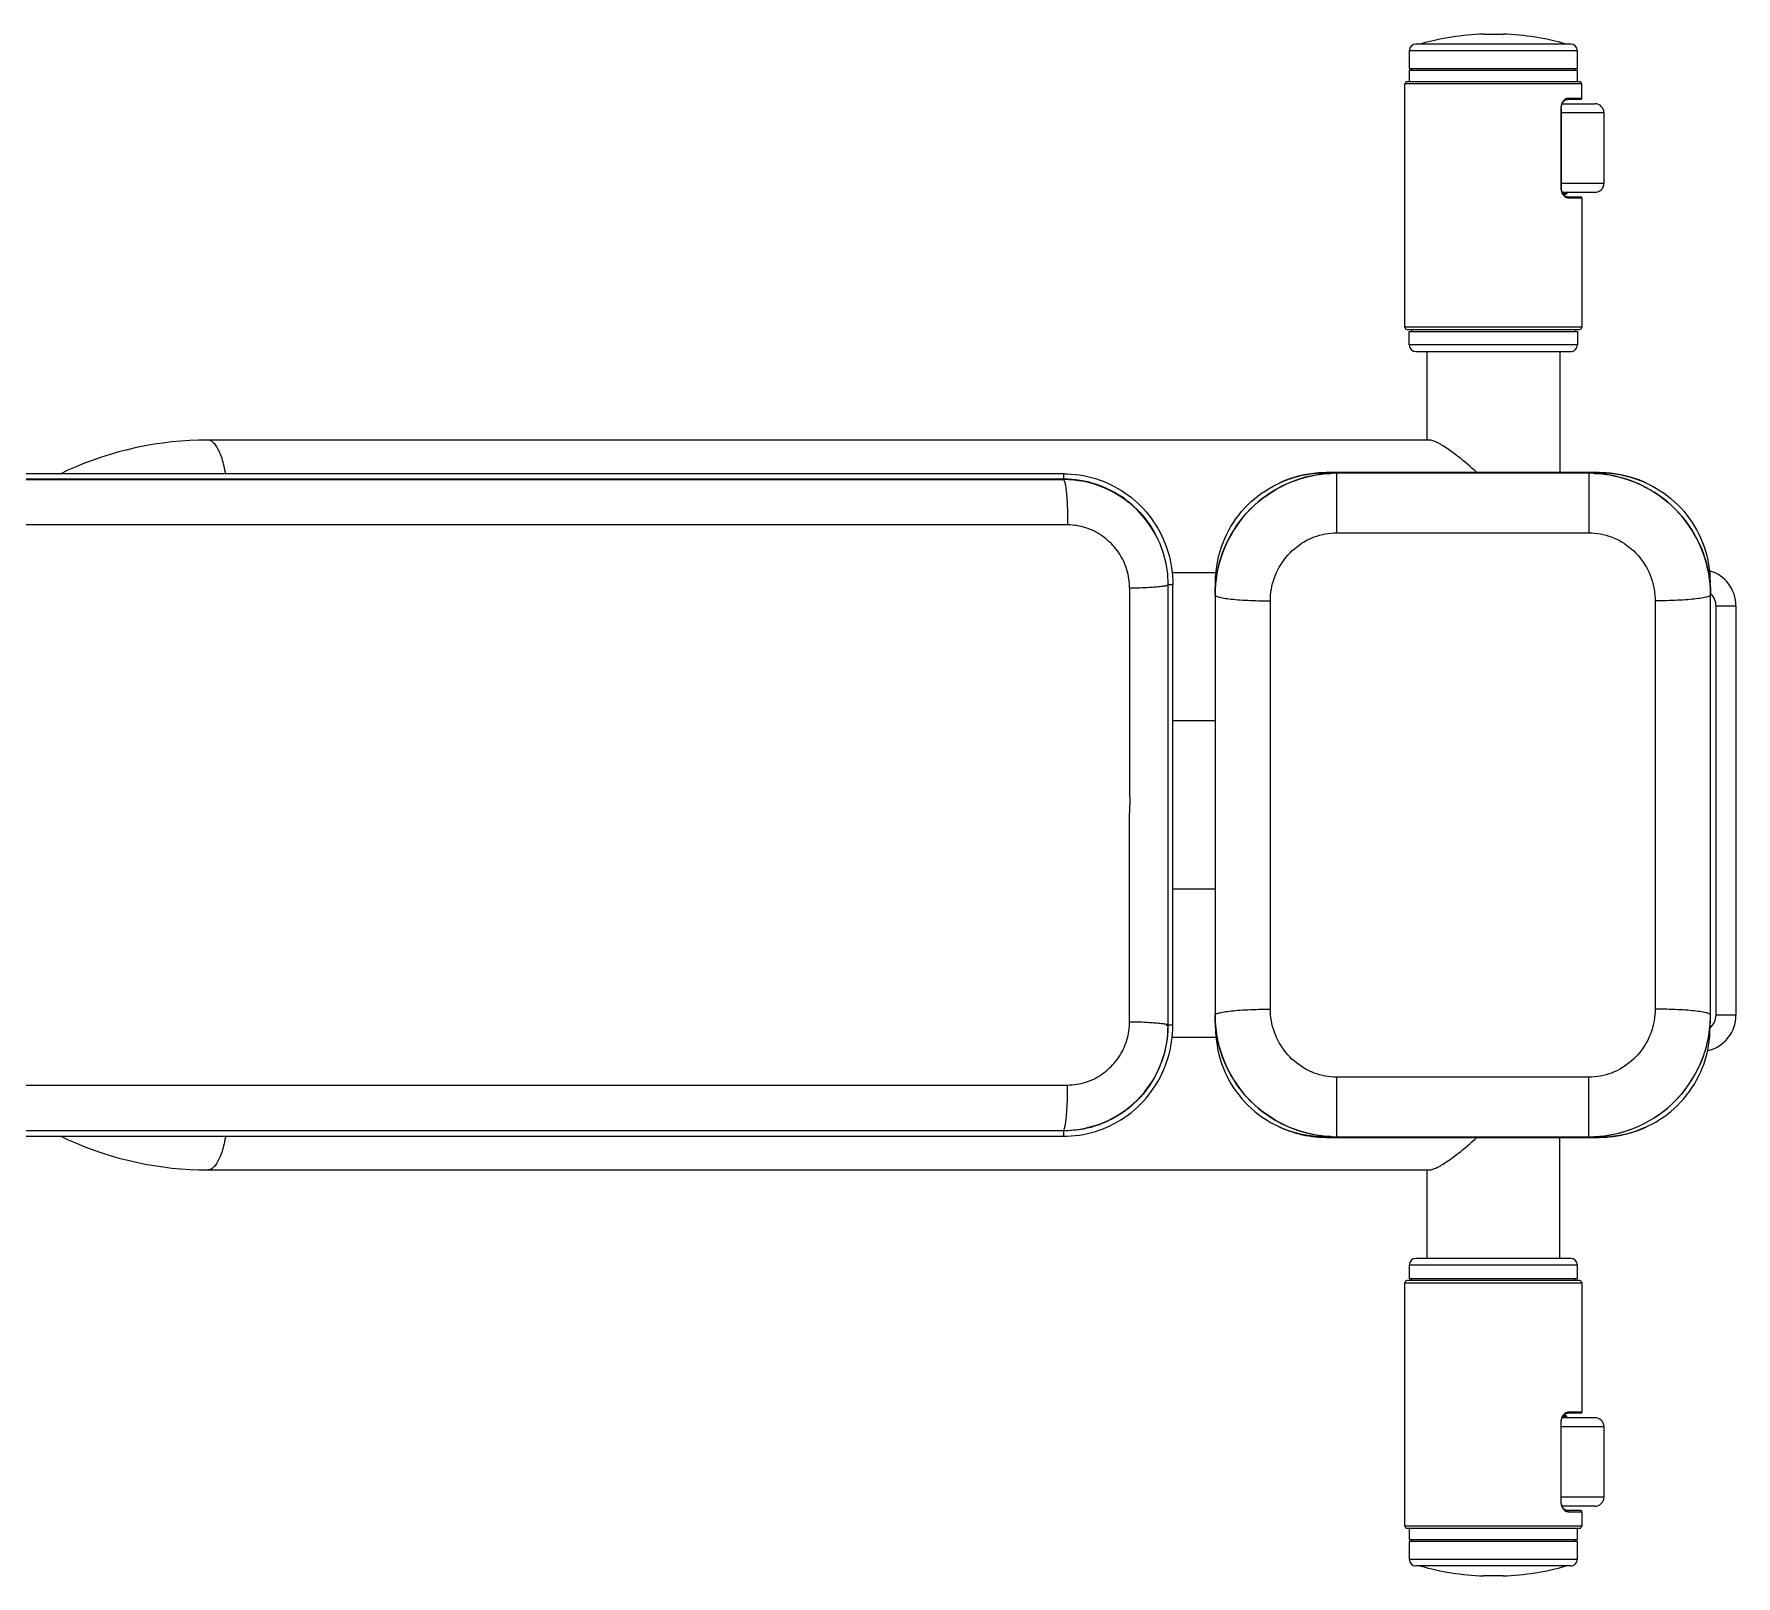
# Model space of a CAD drawing. Header units: centimetres. Extents: x 118932 to 154602, y -32682 to -23521.
# Drawn here: x 129596.1 to 129673, y -28122.3 to -28052.6 of the extents above; entities that cross this region are included whole.
import ezdxf

# ---------------------------------------------------------------- set-up
doc = ezdxf.new("R2010")
doc.units = ezdxf.units.CM
doc.header["$LTSCALE"] = 50
doc.header["$MEASUREMENT"] = 0
doc.layers.add('GEN_02_TF_Mobilya', color=7, linetype='Continuous', lineweight=5, true_color=0x745e3d)

# ---------------------------------------------------------------- blocks, each defined once
blk = doc.blocks.new('spor aletleri 5')
at = {"layer": 'GEN_02_TF_Mobilya'}
for p, q in [((18.997, 24.888), (19.897, 24.888)), ((22.947, 24.434), (15.948, 24.434)), ((15.748, 23.234), (15.748, 23.334)), ((23.147, 23.234), (23.147, 23.334)), ((23.347, 22.734), (15.548, 22.734)), ((22.557, 21.734), (24.047, 21.734)), ((22.502, 21.534), (22.502, 17.935)), ((22.557, 17.735), (24.047, 17.735)), ((22.772, 17.735), (22.772, 17.685)), ((22.792, 17.535), (23.397, 17.535)), ((15.548, 11.535), (23.347, 11.535)), ((15.748, 11.535), (15.748, 11.435)), ((23.147, 11.535), (23.147, 11.435)), ((15.948, 10.536), (22.947, 10.535)), ((16.447, 10.536), (16.447, 6.536)), ((22.447, 10.535), (22.447, 5.062)), ((18.068, 5.06), (18.068, 5.062)), ((23.767, 5.036), (23.767, 2.342)), ((6.911, 0.537), (4.927, 0.537)), ((29.244, 0.026), (29.244, 0.105)), ((4.745, 0), (4.745, -0.013)), ((6.869, -6.162), (4.955, -6.162)), ((6.869, -13.761), (4.955, -13.761)), ((4.745, -19.91), (4.745, -19.923)), ((29.244, -20.03), (29.244, -19.95)), ((4.927, -20.461), (6.91, -20.461)), ((12.368, -24.96), (12.368, -22.266)), ((18.067, -24.984), (18.067, -24.986)), ((22.446, -24.986), (22.446, -30.46)), ((16.447, -26.46), (16.447, -30.459)), ((22.946, -30.46), (15.947, -30.459)), ((23.346, -31.459), (15.547, -31.459)), ((15.747, -31.459), (15.747, -31.359)), ((23.146, -31.459), (23.146, -31.359)), ((22.771, -37.659), (22.771, -37.609)), ((15.547, -42.658), (23.346, -42.658)), ((15.747, -43.158), (15.747, -43.258)), ((23.146, -43.158), (23.146, -43.258)), ((22.946, -44.358), (15.947, -44.358)), ((19.896, -44.812), (18.997, -44.812))]:
    blk.add_line(p, q, dxfattribs=at)
at = {"layer": 'GEN_02_TF_Mobilya', "flags": 128}
for points in [[(15.648, 24.134), (15.648, 23.334), (23.247, 23.334), (23.247, 24.134)], [(23.247, 10.835), (15.648, 10.836), (15.648, 11.435), (23.247, 11.435)], [(30.416, -0.963), (30.416, -19.461), (29.516, -19.461), (29.516, -0.963)], [(23.246, -30.76), (15.647, -30.759), (15.647, -31.359), (23.246, -31.359)], [(15.647, -44.058), (23.246, -44.058), (23.246, -43.258), (15.647, -43.258)]]:
    blk.add_lwpolyline(points, close=True, dxfattribs=at)
for points in [[(23.247, 22.734), (23.247, 23.234), (15.648, 23.234), (15.648, 22.734)], [(22.835, 21.984), (23.447, 21.984), (23.447, 22.634), (15.448, 22.634)], [(22.792, 17.535), (22.803, 17.533), (22.813, 17.528), (22.822, 17.52), (22.829, 17.51), (22.833, 17.498), (22.835, 17.485), (23.447, 17.485), (23.447, 11.635), (15.448, 11.635), (15.448, 22.634)], [(23.397, 21.934), (22.792, 21.934), (22.792, 21.934), (22.803, 21.936), (22.814, 21.941), (22.822, 21.949), (22.829, 21.959), (22.833, 21.971), (22.835, 21.984), (22.798, 21.98), (22.761, 21.97), (22.723, 21.952), (22.686, 21.928), (22.652, 21.899), (22.62, 21.865), (22.591, 21.827), (22.567, 21.787), (22.546, 21.746), (22.53, 21.704), (22.517, 21.661), (22.508, 21.618), (22.503, 21.576), (22.502, 21.534), (22.513, 21.534), (22.513, 17.935), (22.514, 17.914), (22.518, 17.867), (22.527, 17.822), (22.539, 17.779), (22.555, 17.739), (22.574, 17.701), (22.596, 17.666), (22.621, 17.633), (22.647, 17.605), (22.676, 17.58), (22.706, 17.56), (22.738, 17.545), (22.77, 17.537), (22.792, 17.535)], [(22.513, 21.534), (22.514, 21.557), (22.519, 21.604), (22.527, 21.648), (22.54, 21.691), (22.556, 21.732), (22.575, 21.769), (22.597, 21.804), (22.622, 21.836), (22.648, 21.865), (22.677, 21.889), (22.707, 21.909), (22.739, 21.924), (22.771, 21.932), (22.792, 21.934)], [(22.513, 21.334), (24.447, 21.334), (24.447, 18.135), (22.513, 18.135)], [(22.513, 17.935), (22.502, 17.935), (22.503, 17.893), (22.508, 17.85), (22.517, 17.808), (22.53, 17.765), (22.546, 17.723), (22.567, 17.682), (22.591, 17.642), (22.62, 17.604), (22.652, 17.57), (22.686, 17.541), (22.723, 17.517), (22.76, 17.499), (22.798, 17.488), (22.835, 17.485)], [(22.584, 17.685), (22.772, 17.685), (22.722, 17.635), (22.62, 17.635)], [(-37.862, 5.013), (-37.872, 5.07), (-37.891, 5.168), (-37.911, 5.263), (-37.932, 5.355), (-37.954, 5.445), (-37.977, 5.533), (-38.001, 5.617), (-38.026, 5.698), (-38.052, 5.776), (-38.079, 5.851), (-38.107, 5.923), (-38.136, 5.99), (-38.165, 6.055), (-38.195, 6.115), (-38.226, 6.172), (-38.258, 6.225), (-38.29, 6.274), (-38.322, 6.319), (-38.356, 6.36), (-38.389, 6.397), (-38.423, 6.429), (-38.458, 6.458), (-38.492, 6.482), (-38.527, 6.501), (-38.563, 6.517), (-38.598, 6.528), (-38.633, 6.534), (-38.669, 6.537), (-39.075, 6.531), (-39.481, 6.515), (-39.886, 6.488), (-40.29, 6.45), (-40.694, 6.401), (-41.096, 6.342), (-41.496, 6.272), (-41.895, 6.191), (-42.292, 6.099), (-42.686, 5.997), (-43.078, 5.885), (-43.467, 5.761), (-43.853, 5.628), (-44.236, 5.484), (-44.615, 5.33), (-44.99, 5.166), (-45.317, 5.013)], [(18.703, 5.062), (18.604, 5.153), (18.491, 5.254), (18.381, 5.352), (18.274, 5.444), (18.17, 5.532), (18.069, 5.616), (17.972, 5.695), (17.878, 5.77), (17.787, 5.841), (17.699, 5.908), (17.615, 5.971), (17.533, 6.03), (17.455, 6.086), (17.38, 6.137), (17.309, 6.186), (17.24, 6.23), (17.174, 6.271), (17.112, 6.309), (17.053, 6.344), (16.996, 6.375), (16.943, 6.404), (16.892, 6.429), (16.843, 6.452), (16.798, 6.472), (16.754, 6.489), (16.714, 6.503), (16.675, 6.515), (16.64, 6.524), (16.606, 6.531), (16.575, 6.535), (16.547, 6.536), (-38.669, 6.537)], [(0.035, 4.771), (0.035, 4.791), (0.034, 4.811), (0.034, 4.831), (0.033, 4.85), (0.032, 4.869), (0.031, 4.887), (0.03, 4.905), (0.029, 4.921), (0.028, 4.936), (0.026, 4.95), (0.025, 4.963), (0.023, 4.974), (0.021, 4.984), (0.019, 4.993), (0.017, 5), (0.015, 5.005), (0.013, 5.009), (0.011, 5.012), (0.009, 5.012), (-29.505, 5.012), (-40.316, 5.013), (-47.179, 5.013)], [(-52.105, 4.771), (0.035, 4.771), (0.209, 4.768), (0.383, 4.758), (0.558, 4.741), (0.732, 4.718), (0.905, 4.689), (1.077, 4.653), (1.248, 4.61), (1.417, 4.561), (1.584, 4.505), (1.749, 4.444), (1.912, 4.376), (2.072, 4.302), (2.229, 4.222), (2.383, 4.137), (2.533, 4.045), (2.68, 3.948), (2.824, 3.846), (2.963, 3.738), (3.099, 3.625), (3.23, 3.506), (3.357, 3.383), (3.479, 3.255), (3.596, 3.123), (3.709, 2.986), (3.816, 2.845), (3.919, 2.699), (4.015, 2.55), (4.107, 2.397), (4.193, 2.24), (4.273, 2.081), (4.276, 2.074)], [(3.004, -0.166), (3.002, -0.06), (2.996, 0.046), (2.986, 0.151), (2.973, 0.256), (2.955, 0.361), (2.933, 0.465), (2.908, 0.568), (2.879, 0.671), (2.846, 0.772), (2.809, 0.872), (2.769, 0.97), (2.725, 1.068), (2.677, 1.163), (2.626, 1.257), (2.572, 1.349), (2.514, 1.438), (2.453, 1.526), (2.389, 1.611), (2.322, 1.694), (2.252, 1.774), (2.179, 1.851), (2.103, 1.926), (2.025, 1.998), (1.944, 2.067), (1.861, 2.132), (1.775, 2.195), (1.687, 2.254), (1.598, 2.31), (1.506, 2.362), (1.412, 2.411), (1.317, 2.456), (1.221, 2.497), (1.123, 2.535), (1.024, 2.569), (0.923, 2.599), (0.822, 2.625), (0.72, 2.647), (0.618, 2.665), (0.514, 2.679), (0.411, 2.689), (0.307, 2.695), (0.203, 2.697), (-52.227, 2.698)], [(-51.99, 4.753), (0, 4.752), (0.01, 4.75), (0.019, 4.744), (0.029, 4.733), (0.038, 4.717), (0.047, 4.697), (0.057, 4.673), (0.066, 4.645), (0.075, 4.613), (0.084, 4.576), (0.092, 4.535), (0.101, 4.491), (0.109, 4.443), (0.117, 4.39), (0.124, 4.335), (0.132, 4.275), (0.139, 4.213), (0.146, 4.147), (0.152, 4.078), (0.158, 4.006), (0.164, 3.932), (0.17, 3.854), (0.175, 3.775), (0.179, 3.693), (0.184, 3.609), (0.188, 3.523), (0.191, 3.435), (0.194, 3.346), (0.197, 3.256), (0.199, 3.164), (0.201, 3.072), (0.202, 2.979), (0.203, 2.885), (0.203, 2.791), (0.203, 2.697)], [(0.035, 4.752), (0.035, 4.768), (-52.107, 4.768), (-52.107, 4.751)], [(0.009, 5.012), (0.179, 5.009), (0.364, 4.999), (0.549, 4.982), (0.733, 4.959), (0.916, 4.928), (1.098, 4.89), (1.278, 4.846), (1.456, 4.795), (1.632, 4.737), (1.806, 4.673), (1.977, 4.602), (2.146, 4.525), (2.311, 4.441), (2.474, 4.352), (2.632, 4.256), (2.787, 4.154), (2.938, 4.047), (3.085, 3.934), (3.228, 3.815), (3.366, 3.691), (3.5, 3.562), (3.628, 3.428), (3.752, 3.289), (3.87, 3.145), (3.984, 2.997), (4.091, 2.844), (4.193, 2.687), (4.289, 2.527), (4.379, 2.362), (4.463, 2.194), (4.541, 2.023), (4.612, 1.849), (4.677, 1.671), (4.735, 1.492), (4.787, 1.31), (4.832, 1.125), (4.87, 0.94), (4.901, 0.752), (4.925, 0.564), (4.942, 0.374), (4.952, 0.184), (4.955, 0.008), (4.955, 0.006), (4.952, 0.004), (4.948, 0.003), (4.943, 0.001), (4.935, -0.001), (4.926, -0.002), (4.916, -0.004), (4.904, -0.005), (4.89, -0.007), (4.876, -0.008), (4.86, -0.009), (4.842, -0.01), (4.824, -0.011), (4.806, -0.012), (4.786, -0.012), (4.766, -0.013), (4.753, -0.013)], [(3.907, 2.704), (3.823, 2.826), (3.711, 2.974), (3.594, 3.118), (3.471, 3.257), (3.343, 3.391), (3.21, 3.519), (3.073, 3.642), (2.93, 3.759), (2.783, 3.871), (2.632, 3.977), (2.477, 4.076), (2.319, 4.17), (2.156, 4.257), (1.991, 4.337), (1.822, 4.411), (1.651, 4.478), (1.478, 4.539), (1.302, 4.592), (1.124, 4.639), (0.944, 4.678), (0.763, 4.71), (0.581, 4.735), (0.398, 4.753), (0.217, 4.764), (0.035, 4.768)], [(12.139, -24.955), (12.093, -24.953), (11.996, -24.947), (11.895, -24.94), (11.789, -24.929), (11.678, -24.917), (11.562, -24.901), (11.439, -24.881), (11.309, -24.857), (11.172, -24.828), (11.027, -24.794), (10.875, -24.753), (10.713, -24.705), (10.543, -24.648), (10.364, -24.582), (10.178, -24.505), (9.985, -24.417), (9.787, -24.317), (9.586, -24.205), (9.384, -24.08), (9.184, -23.944), (8.988, -23.799), (8.798, -23.644), (8.618, -23.483), (8.444, -23.314), (8.279, -23.137), (8.12, -22.953), (7.969, -22.761), (7.827, -22.563), (7.695, -22.36), (7.574, -22.155), (7.465, -21.95), (7.367, -21.747), (7.28, -21.548), (7.205, -21.354), (7.141, -21.168), (7.086, -20.99), (7.04, -20.823), (7.002, -20.665), (6.971, -20.516), (6.945, -20.374), (6.925, -20.241), (6.908, -20.115), (6.895, -19.995), (6.885, -19.88), (6.878, -19.77), (6.873, -19.664), (6.87, -19.561), (6.869, -19.461), (6.872, -19.447), (6.883, -19.433), (6.9, -19.419), (6.924, -19.405), (6.954, -19.391), (6.991, -19.377), (7.035, -19.364), (7.085, -19.351), (7.141, -19.338), (7.204, -19.326), (7.272, -19.314), (7.346, -19.302), (7.426, -19.291), (7.511, -19.28), (7.601, -19.27), (7.696, -19.26), (7.795, -19.251), (7.899, -19.242), (8.007, -19.234), (8.119, -19.227), (8.234, -19.22), (8.352, -19.214), (8.473, -19.209), (8.596, -19.204), (8.722, -19.2), (8.849, -19.197), (8.978, -19.194), (9.107, -19.192), (9.238, -19.191), (9.369, -19.191), (9.369, -0.733), (9.372, -0.602), (9.38, -0.471), (9.394, -0.341), (9.414, -0.21), (9.44, -0.081), (9.471, 0.048), (9.508, 0.175), (9.55, 0.301), (9.597, 0.425), (9.65, 0.548), (9.708, 0.668), (9.771, 0.786), (9.839, 0.9), (9.912, 1.012), (9.989, 1.121), (10.071, 1.226), (10.158, 1.328), (10.248, 1.426), (10.343, 1.52), (10.441, 1.609), (10.544, 1.695), (10.649, 1.775), (10.758, 1.851), (10.87, 1.922), (10.985, 1.988), (11.102, 2.048), (11.222, 2.103), (11.344, 2.153), (11.468, 2.197), (11.594, 2.235), (11.72, 2.268), (11.849, 2.295), (11.978, 2.316), (12.108, 2.331), (12.238, 2.34), (12.368, 2.343), (12.368, 5.036)], [(6.991, -0.546), (6.954, -0.533), (6.924, -0.519), (6.9, -0.505), (6.883, -0.491), (6.873, -0.477), (6.869, -0.463), (6.869, -19.461), (6.874, -19.7), (6.89, -19.94), (6.916, -20.178), (6.952, -20.415), (6.999, -20.65), (7.056, -20.884), (7.123, -21.114), (7.2, -21.341), (7.287, -21.565), (7.384, -21.785), (7.491, -22.001), (7.606, -22.211), (7.731, -22.416), (7.864, -22.616), (8.006, -22.81), (8.157, -22.997), (8.315, -23.178), (8.481, -23.351), (8.655, -23.517), (8.835, -23.675), (9.023, -23.825), (9.216, -23.967), (9.416, -24.1), (9.621, -24.225), (9.832, -24.34), (10.047, -24.446), (10.267, -24.543), (10.49, -24.63), (10.717, -24.706), (10.947, -24.773), (11.18, -24.83), (11.416, -24.877), (11.652, -24.913), (11.89, -24.939), (12.129, -24.955), (12.368, -24.96), (23.767, -24.96), (24.006, -24.955), (24.245, -24.939), (24.483, -24.913), (24.719, -24.877), (24.955, -24.83), (25.188, -24.774), (25.418, -24.707), (25.645, -24.63), (25.868, -24.543), (26.088, -24.446), (26.303, -24.34), (26.514, -24.225), (26.719, -24.101), (26.919, -23.967), (27.112, -23.826), (27.3, -23.675), (27.48, -23.517), (27.654, -23.351), (27.82, -23.178), (27.978, -22.997), (28.129, -22.81), (28.271, -22.616), (28.404, -22.417), (28.529, -22.211), (28.644, -22.001), (28.751, -21.785), (28.848, -21.566), (28.935, -21.342), (29.012, -21.114), (29.079, -20.884), (29.136, -20.651), (29.183, -20.415), (29.219, -20.178), (29.245, -19.94), (29.261, -19.701), (29.266, -19.461), (29.266, -0.463), (29.261, -0.224), (29.245, 0.016), (29.219, 0.254), (29.183, 0.491), (29.136, 0.726), (29.079, 0.96), (29.012, 1.19), (28.935, 1.417), (28.848, 1.641), (28.751, 1.861), (28.645, 2.077), (28.529, 2.287), (28.405, 2.492), (28.271, 2.692), (28.129, 2.886), (27.979, 3.073), (27.82, 3.254), (27.654, 3.427), (27.481, 3.593), (27.3, 3.751), (27.113, 3.901), (26.919, 4.043), (26.719, 4.176), (26.514, 4.301), (26.304, 4.416), (26.088, 4.522), (25.869, 4.619), (25.645, 4.706), (25.418, 4.782), (25.188, 4.849), (24.955, 4.906), (24.72, 4.953), (24.483, 4.989), (24.245, 5.015), (24.006, 5.031), (23.767, 5.036), (12.368, 5.036), (12.129, 5.031), (11.89, 5.015), (11.653, 4.989), (11.416, 4.953), (11.181, 4.906), (10.948, 4.85), (10.718, 4.783), (10.491, 4.706), (10.267, 4.619), (10.047, 4.522), (9.832, 4.416), (9.622, 4.301), (9.416, 4.177), (9.217, 4.043), (9.023, 3.902), (8.836, 3.751), (8.655, 3.593), (8.481, 3.427), (8.315, 3.254), (8.157, 3.073), (8.007, 2.886), (7.865, 2.692), (7.731, 2.493), (7.606, 2.287), (7.491, 2.077), (7.385, 1.861), (7.288, 1.642), (7.201, 1.418), (7.124, 1.19), (7.056, 0.96), (6.999, 0.727), (6.953, 0.491), (6.916, 0.254), (6.89, 0.016), (6.874, -0.223), (6.869, -0.463), (6.87, -0.363), (6.873, -0.26), (6.878, -0.154), (6.885, -0.044), (6.895, 0.071), (6.908, 0.191), (6.925, 0.317), (6.946, 0.451), (6.971, 0.592), (7.003, 0.741), (7.041, 0.899), (7.086, 1.067), (7.141, 1.244), (7.205, 1.43), (7.281, 1.624), (7.367, 1.824), (7.465, 2.027), (7.574, 2.231), (7.695, 2.436), (7.827, 2.639), (7.97, 2.837), (8.121, 3.03), (8.279, 3.214), (8.445, 3.39), (8.618, 3.559), (8.799, 3.72), (8.988, 3.875), (9.184, 4.02), (9.384, 4.156), (9.587, 4.281), (9.787, 4.393), (9.985, 4.493), (10.178, 4.581), (10.365, 4.658), (10.543, 4.725), (10.714, 4.781), (10.875, 4.83), (11.028, 4.87), (11.173, 4.905), (11.31, 4.933), (11.439, 4.957), (11.562, 4.977), (11.679, 4.993), (11.789, 5.006), (11.895, 5.016), (11.996, 5.024), (12.093, 5.029), (12.139, 5.031)], [(6.891, 0.026), (6.891, 0.106), (6.895, 0.297), (6.907, 0.502), (6.928, 0.707), (6.957, 0.91), (6.995, 1.112), (7.041, 1.312), (7.095, 1.51), (7.157, 1.706), (7.228, 1.898), (7.307, 2.088), (7.393, 2.274), (7.487, 2.456), (7.588, 2.634), (7.697, 2.808), (7.813, 2.977), (7.936, 3.141), (8.065, 3.299), (8.201, 3.452), (8.344, 3.6), (8.492, 3.741), (8.646, 3.877), (8.806, 4.005), (8.971, 4.127), (9.141, 4.242), (9.315, 4.351), (9.495, 4.451), (9.678, 4.545), (9.74, 4.574), (9.799, 4.602), (9.828, 4.615), (9.859, 4.628), (9.925, 4.657), (9.992, 4.685), (10.059, 4.712), (10.126, 4.738), (10.194, 4.763), (10.262, 4.787), (10.331, 4.81), (10.4, 4.832), (10.469, 4.853), (10.539, 4.873), (10.609, 4.892), (10.679, 4.91), (10.75, 4.927), (10.82, 4.943), (10.891, 4.958), (10.963, 4.972), (11.034, 4.985), (11.106, 4.997), (11.178, 5.008), (11.25, 5.018), (11.322, 5.027), (11.394, 5.035), (11.467, 5.041), (11.539, 5.047), (11.612, 5.052), (11.685, 5.055), (11.757, 5.058), (11.83, 5.06), (11.903, 5.06), (24.232, 5.06), (24.232, 5.062), (18.068, 5.062), (11.903, 5.062), (11.903, 5.06), (11.874, 5.047), (11.643, 5.042), (11.413, 5.026), (11.184, 5), (10.956, 4.963), (10.731, 4.916), (10.507, 4.859), (10.287, 4.792), (10.071, 4.715), (9.858, 4.628), (9.799, 4.602)], [(11.903, 5.062), (11.737, 5.059), (11.524, 5.047), (11.312, 5.026), (11.1, 4.997), (10.891, 4.959), (10.683, 4.912), (10.478, 4.856), (10.276, 4.792), (10.077, 4.719), (9.881, 4.638), (9.828, 4.615)], [(24.262, 5.014), (24.262, 5.047), (11.874, 5.047), (11.874, 5.014)], [(23.997, 5.031), (24.042, 5.029), (24.139, 5.023), (24.24, 5.016), (24.346, 5.006), (24.456, 4.993), (24.573, 4.977), (24.695, 4.957), (24.825, 4.933), (24.961, 4.905), (25.106, 4.871), (25.259, 4.83), (25.42, 4.782), (25.59, 4.725), (25.768, 4.659), (25.954, 4.582), (26.147, 4.494), (26.345, 4.394), (26.546, 4.283), (26.748, 4.158), (26.948, 4.023), (27.144, 3.877), (27.334, 3.723), (27.515, 3.561), (27.688, 3.393), (27.854, 3.216), (28.012, 3.032), (28.164, 2.84), (28.306, 2.642), (28.438, 2.439), (28.56, 2.234), (28.669, 2.029), (28.767, 1.826), (28.854, 1.626), (28.929, 1.432), (28.994, 1.246), (29.049, 1.068), (29.095, 0.901), (29.133, 0.742), (29.164, 0.593), (29.19, 0.451), (29.211, 0.318), (29.227, 0.191), (29.24, 0.071), (29.25, -0.044), (29.258, -0.154), (29.263, -0.26), (29.265, -0.363), (29.266, -0.463), (29.263, -0.477), (29.253, -0.491), (29.236, -0.505), (29.212, -0.519), (29.181, -0.533), (29.144, -0.547), (29.1, -0.56), (29.05, -0.573), (28.994, -0.586), (28.931, -0.598), (28.863, -0.61), (28.789, -0.622), (28.709, -0.633), (28.624, -0.644), (28.534, -0.654), (28.439, -0.664), (28.34, -0.673), (28.236, -0.682), (28.128, -0.69), (28.017, -0.697), (27.902, -0.704), (27.783, -0.71), (27.662, -0.715), (27.539, -0.72), (27.414, -0.724), (27.286, -0.727), (27.158, -0.73), (27.028, -0.732), (26.898, -0.733), (26.767, -0.733), (26.766, -19.191), (26.764, -19.322), (26.755, -19.453), (26.741, -19.583), (26.721, -19.714), (26.695, -19.843), (26.664, -19.972), (26.628, -20.099), (26.586, -20.225), (26.538, -20.349), (26.485, -20.472), (26.427, -20.592), (26.364, -20.709), (26.296, -20.824), (26.224, -20.936), (26.146, -21.045), (26.064, -21.15), (25.978, -21.252), (25.887, -21.35), (25.792, -21.444), (25.694, -21.533), (25.592, -21.619), (25.486, -21.699), (25.377, -21.775), (25.265, -21.846), (25.15, -21.912), (25.033, -21.972), (24.913, -22.027), (24.791, -22.077), (24.667, -22.121), (24.542, -22.159), (24.415, -22.192), (24.287, -22.219), (24.157, -22.24), (24.027, -22.255), (23.897, -22.264), (23.767, -22.267)], [(26.308, 4.615), (26.336, 4.602), (26.277, 4.628), (26.065, 4.715), (25.848, 4.792), (25.628, 4.859), (25.405, 4.916), (25.179, 4.963), (24.952, 5), (24.722, 5.026), (24.492, 5.041), (24.262, 5.047), (24.232, 5.06), (24.326, 5.059), (24.419, 5.057), (24.512, 5.052), (24.604, 5.046), (24.697, 5.039), (24.789, 5.029), (24.882, 5.018), (24.974, 5.006), (25.065, 4.991), (25.157, 4.975), (25.248, 4.957), (25.338, 4.938), (25.429, 4.917), (25.518, 4.894), (25.608, 4.87), (25.697, 4.844), (25.785, 4.816), (25.873, 4.787), (25.96, 4.756), (26.046, 4.724), (26.132, 4.69), (26.217, 4.654), (26.308, 4.614), (26.167, 4.675), (25.996, 4.743), (25.822, 4.804), (25.646, 4.859), (25.468, 4.907), (25.288, 4.949), (25.107, 4.985), (24.924, 5.013), (24.74, 5.036), (24.556, 5.051), (24.37, 5.06), (24.232, 5.062)], [(26.336, 4.602), (26.396, 4.574), (26.458, 4.545), (26.641, 4.451), (26.82, 4.35), (26.995, 4.242), (27.165, 4.127), (27.33, 4.005), (27.49, 3.876), (27.644, 3.741), (27.792, 3.599), (27.935, 3.452), (28.071, 3.299), (28.2, 3.14), (28.323, 2.976), (28.439, 2.807), (28.548, 2.633), (28.649, 2.455), (28.743, 2.273), (28.829, 2.087), (28.908, 1.897), (28.978, 1.704), (29.041, 1.509), (29.095, 1.311), (29.141, 1.111), (29.179, 0.909), (29.208, 0.705), (29.228, 0.501), (29.241, 0.295), (29.244, 0.105), (29.243, 0.103), (29.24, 0.101), (29.237, 0.1)], [(12.368, 2.343), (23.767, 2.342), (23.898, 2.339), (24.028, 2.33), (24.158, 2.315), (24.287, 2.295), (24.415, 2.268), (24.542, 2.235), (24.668, 2.197), (24.791, 2.153), (24.913, 2.103), (25.033, 2.048), (25.151, 1.988), (25.266, 1.922), (25.377, 1.851), (25.486, 1.775), (25.592, 1.695), (25.694, 1.609), (25.793, 1.52), (25.887, 1.426), (25.978, 1.328), (26.064, 1.226), (26.146, 1.121), (26.224, 1.012), (26.297, 0.9), (26.365, 0.785), (26.428, 0.668), (26.486, 0.547), (26.538, 0.425), (26.586, 0.301), (26.628, 0.175), (26.665, 0.048), (26.696, -0.081), (26.721, -0.21), (26.741, -0.341), (26.755, -0.472), (26.764, -0.602), (26.767, -0.733)], [(4.955, -19.931), (4.955, -18.82), (4.955, -15.616), (4.955, -12.659), (4.955, -8.195), (4.955, -4.307), (4.955, -1.102), (4.955, 0.008)], [(6.891, 0.106), (6.892, 0.103), (6.896, 0.101), (6.898, 0.1)], [(4.752, -9.962), (4.752, 0), (4.75, -0.008), (4.743, -0.016), (4.732, -0.024), (4.715, -0.032), (4.695, -0.04), (4.67, -0.048), (4.64, -0.055), (4.606, -0.063), (4.568, -0.07), (4.525, -0.077), (4.478, -0.084), (4.428, -0.091), (4.373, -0.098), (4.315, -0.104), (4.253, -0.11), (4.188, -0.116), (4.119, -0.122), (4.047, -0.127), (3.972, -0.132), (3.894, -0.137), (3.814, -0.141), (3.731, -0.146), (3.646, -0.149), (3.559, -0.153), (3.47, -0.156), (3.379, -0.158), (3.287, -0.161), (3.194, -0.163), (3.099, -0.164), (3.004, -0.166), (3.004, -1.373), (3.004, -2.544), (3.004, -3.687), (3.004, -4.779), (3.004, -5.796), (3.006, -6.747), (3.006, -8.458), (3.006, -9.235), (3.008, -9.962)], [(6.991, -0.546), (7.035, -0.56), (7.085, -0.573), (7.142, -0.586), (7.204, -0.598), (7.272, -0.61), (7.347, -0.622), (7.426, -0.633), (7.511, -0.644), (7.601, -0.654), (7.696, -0.664), (7.796, -0.673), (7.9, -0.681), (8.007, -0.689), (8.119, -0.697), (8.234, -0.703), (8.352, -0.71), (8.473, -0.715), (8.596, -0.72), (8.722, -0.724), (8.849, -0.727), (8.978, -0.73), (9.108, -0.731), (9.238, -0.732), (9.369, -0.733)], [(4.73, -9.962), (4.73, -12.195), (4.73, -13.065), (4.73, -13.372), (4.73, -14.458), (4.73, -18.205), (4.73, -18.861), (4.73, -19.207), (4.73, -19.563), (4.73, -19.93), (4.725, -20.119), (4.714, -20.307), (4.696, -20.496), (4.67, -20.684), (4.637, -20.87), (4.597, -21.055), (4.55, -21.238), (4.496, -21.419), (4.434, -21.597), (4.366, -21.772), (4.292, -21.944), (4.21, -22.113), (4.123, -22.278), (4.029, -22.439), (3.929, -22.596), (3.823, -22.749), (3.711, -22.898), (3.594, -23.042), (3.471, -23.18), (3.343, -23.314), (3.21, -23.443), (3.072, -23.566), (2.93, -23.683), (2.783, -23.795), (2.632, -23.9), (2.477, -24), (2.318, -24.093), (2.156, -24.18), (1.991, -24.261), (1.822, -24.335), (1.651, -24.402), (1.477, -24.462), (1.301, -24.516), (1.123, -24.562), (0.944, -24.602), (0.762, -24.634), (0.58, -24.659), (0.398, -24.677), (0.216, -24.688), (0.035, -24.691)], [(3.004, -19.758), (3.004, -18.551), (3.004, -17.38), (3.004, -16.236), (3.004, -15.145), (3.004, -14.128), (3.006, -13.177), (3.006, -11.465), (3.006, -10.688), (3.008, -9.962)], [(-51.99, -24.675), (0, -24.676), (0.009, -24.674), (0.019, -24.667), (0.028, -24.656), (0.038, -24.641), (0.047, -24.621), (0.056, -24.597), (0.065, -24.569), (0.074, -24.536), (0.083, -24.5), (0.092, -24.459), (0.1, -24.415), (0.108, -24.366), (0.116, -24.314), (0.124, -24.258), (0.131, -24.199), (0.139, -24.136), (0.145, -24.071), (0.152, -24.002), (0.158, -23.93), (0.164, -23.855), (0.169, -23.778), (0.174, -23.698), (0.179, -23.617), (0.183, -23.533), (0.187, -23.447), (0.191, -23.359), (0.194, -23.27), (0.196, -23.18), (0.199, -23.088), (0.2, -22.996), (0.202, -22.903), (0.203, -22.809), (0.203, -22.715), (0.203, -22.621)], [(-52.227, -22.62), (0.203, -22.621), (0.307, -22.619), (0.411, -22.613), (0.514, -22.603), (0.617, -22.589), (0.72, -22.57), (0.822, -22.548), (0.923, -22.522), (1.023, -22.492), (1.123, -22.458), (1.221, -22.421), (1.317, -22.379), (1.412, -22.334), (1.506, -22.286), (1.597, -22.233), (1.687, -22.178), (1.775, -22.118), (1.861, -22.056), (1.944, -21.99), (2.025, -21.921), (2.103, -21.85), (2.179, -21.775), (2.252, -21.697), (2.322, -21.617), (2.389, -21.535), (2.453, -21.449), (2.514, -21.362), (2.572, -21.272), (2.626, -21.18), (2.677, -21.087), (2.725, -20.991), (2.769, -20.894), (2.809, -20.795), (2.846, -20.695), (2.879, -20.594), (2.908, -20.492), (2.933, -20.389), (2.955, -20.285), (2.972, -20.18), (2.986, -20.075), (2.996, -19.969), (3.002, -19.864), (3.004, -19.758), (3.099, -19.759), (3.194, -19.761), (3.287, -19.763), (3.379, -19.765), (3.47, -19.768), (3.559, -19.771), (3.646, -19.774), (3.731, -19.778), (3.814, -19.782), (3.894, -19.787), (3.972, -19.791), (4.047, -19.796), (4.119, -19.802), (4.187, -19.807), (4.253, -19.813), (4.315, -19.82), (4.373, -19.826), (4.427, -19.833), (4.478, -19.839), (4.525, -19.846), (4.567, -19.854), (4.606, -19.861), (4.64, -19.868), (4.669, -19.876), (4.695, -19.884), (4.715, -19.892), (4.731, -19.9), (4.743, -19.908), (4.75, -19.916), (4.752, -19.924), (4.752, -11.553)], [(23.767, -24.96), (23.767, -22.267), (12.368, -22.266), (12.238, -22.263), (12.108, -22.254), (11.978, -22.239), (11.848, -22.219), (11.72, -22.192), (11.593, -22.159), (11.468, -22.121), (11.344, -22.077), (11.222, -22.027), (11.102, -21.972), (10.985, -21.912), (10.87, -21.846), (10.758, -21.775), (10.649, -21.699), (10.543, -21.619), (10.441, -21.533), (10.343, -21.444), (10.248, -21.35), (10.157, -21.252), (10.071, -21.15), (9.989, -21.045), (9.911, -20.936), (9.839, -20.824), (9.771, -20.709), (9.708, -20.592), (9.65, -20.471), (9.597, -20.349), (9.549, -20.225), (9.507, -20.099), (9.471, -19.972), (9.44, -19.843), (9.414, -19.714), (9.394, -19.583), (9.38, -19.452), (9.371, -19.322), (9.369, -19.191)], [(23.996, -24.955), (24.042, -24.953), (24.139, -24.948), (24.24, -24.94), (24.345, -24.93), (24.456, -24.917), (24.572, -24.901), (24.695, -24.881), (24.824, -24.858), (24.961, -24.829), (25.106, -24.795), (25.258, -24.754), (25.419, -24.706), (25.589, -24.649), (25.768, -24.583), (25.954, -24.507), (26.147, -24.419), (26.345, -24.319), (26.545, -24.207), (26.747, -24.083), (26.948, -23.947), (27.144, -23.801), (27.333, -23.647), (27.514, -23.486), (27.688, -23.317), (27.854, -23.141), (28.012, -22.957), (28.164, -22.764), (28.306, -22.566), (28.438, -22.363), (28.559, -22.158), (28.669, -21.953), (28.767, -21.75), (28.854, -21.551), (28.929, -21.356), (28.994, -21.17), (29.049, -20.992), (29.094, -20.825), (29.132, -20.666), (29.164, -20.517), (29.19, -20.376), (29.21, -20.242), (29.227, -20.115), (29.24, -19.995), (29.25, -19.88), (29.257, -19.771), (29.262, -19.664), (29.265, -19.561), (29.266, -19.461), (29.263, -19.447), (29.252, -19.433), (29.235, -19.419), (29.212, -19.405), (29.181, -19.391), (29.144, -19.378), (29.1, -19.364), (29.05, -19.351), (28.994, -19.338), (28.931, -19.326), (28.863, -19.314), (28.789, -19.302), (28.709, -19.291), (28.624, -19.28), (28.534, -19.27), (28.439, -19.26), (28.34, -19.251), (28.236, -19.243), (28.128, -19.235), (28.016, -19.227), (27.901, -19.221), (27.783, -19.214), (27.662, -19.209), (27.539, -19.204), (27.413, -19.2), (27.286, -19.197), (27.158, -19.194), (27.028, -19.193), (26.897, -19.192), (26.766, -19.191)], [(4.276, -21.998), (4.272, -22.004), (4.192, -22.164), (4.107, -22.321), (4.015, -22.474), (3.918, -22.623), (3.816, -22.768), (3.709, -22.909), (3.596, -23.046), (3.478, -23.179), (3.356, -23.307), (3.229, -23.43), (3.098, -23.548), (2.963, -23.661), (2.823, -23.769), (2.68, -23.872), (2.533, -23.969), (2.382, -24.06), (2.228, -24.146), (2.071, -24.226), (1.912, -24.3), (1.749, -24.367), (1.584, -24.429), (1.417, -24.484), (1.248, -24.534), (1.077, -24.576), (0.905, -24.612), (0.731, -24.642), (0.557, -24.665), (0.383, -24.681), (0.209, -24.691), (0.035, -24.694), (-52.106, -24.694)], [(0.009, -24.936), (0.18, -24.933), (0.365, -24.923), (0.55, -24.906), (0.734, -24.882), (0.917, -24.851), (1.099, -24.814), (1.279, -24.769), (1.457, -24.718), (1.633, -24.66), (1.807, -24.596), (1.978, -24.525), (2.147, -24.448), (2.312, -24.364), (2.474, -24.275), (2.633, -24.179), (2.788, -24.077), (2.939, -23.97), (3.086, -23.857), (3.229, -23.738), (3.367, -23.614), (3.5, -23.485), (3.629, -23.351), (3.753, -23.212), (3.871, -23.068), (3.984, -22.919), (4.091, -22.767), (4.193, -22.61), (4.289, -22.449), (4.379, -22.285), (4.463, -22.117), (4.541, -21.945), (4.612, -21.771), (4.677, -21.594), (4.735, -21.414), (4.787, -21.232), (4.832, -21.048), (4.87, -20.862), (4.901, -20.675), (4.925, -20.486), (4.942, -20.296), (4.952, -20.106), (4.955, -19.931), (4.954, -19.93), (4.952, -19.928), (4.948, -19.926), (4.942, -19.925), (4.935, -19.923), (4.926, -19.921), (4.916, -19.92), (4.904, -19.918), (4.89, -19.917), (4.875, -19.916), (4.859, -19.915), (4.842, -19.914), (4.824, -19.913), (4.805, -19.912), (4.786, -19.911), (4.766, -19.911), (4.752, -19.911)], [(4.729, -19.93), (4.716, -19.93), (4.704, -19.93), (4.691, -19.93), (4.679, -19.93), (4.666, -19.931), (4.654, -19.931), (4.652, -19.931)], [(6.891, -19.95), (6.891, -20.029), (6.895, -20.222), (6.907, -20.429), (6.928, -20.635), (6.958, -20.84), (6.996, -21.043), (7.043, -21.245), (7.098, -21.444), (7.161, -21.641), (7.233, -21.835), (7.312, -22.025), (7.4, -22.212), (7.495, -22.396), (7.598, -22.575), (7.708, -22.749), (7.826, -22.919), (7.95, -23.083), (8.082, -23.243), (8.22, -23.396), (8.364, -23.544), (8.514, -23.685), (8.67, -23.821), (8.832, -23.949), (8.999, -24.071), (9.171, -24.186), (9.348, -24.294), (9.529, -24.394), (9.715, -24.486), (9.739, -24.498), (9.799, -24.526)], [(6.891, -20.029), (6.892, -20.027), (6.895, -20.025), (6.898, -20.024)], [(26.336, -24.526), (26.396, -24.498), (26.421, -24.487), (26.606, -24.394), (26.787, -24.294), (26.964, -24.186), (27.136, -24.071), (27.303, -23.949), (27.465, -23.821), (27.621, -23.685), (27.772, -23.544), (27.916, -23.396), (28.054, -23.242), (28.185, -23.083), (28.31, -22.918), (28.427, -22.749), (28.537, -22.574), (28.64, -22.395), (28.736, -22.212), (28.823, -22.025), (28.903, -21.834), (28.974, -21.64), (29.038, -21.443), (29.093, -21.244), (29.139, -21.042), (29.177, -20.839), (29.207, -20.634), (29.228, -20.428), (29.24, -20.221), (29.244, -20.03), (29.243, -20.027), (29.24, -20.025), (29.237, -20.024)], [(24.262, -24.938), (24.262, -24.971), (24.492, -24.966), (24.722, -24.95), (24.951, -24.924), (25.179, -24.887), (25.405, -24.84), (25.628, -24.783), (25.848, -24.716), (26.065, -24.639), (26.277, -24.552), (26.336, -24.526), (26.308, -24.539), (26.254, -24.562), (26.058, -24.643), (25.859, -24.716), (25.657, -24.78), (25.452, -24.836), (25.244, -24.883), (25.035, -24.921), (24.824, -24.95), (24.611, -24.971), (24.398, -24.983), (24.232, -24.986), (24.232, -24.984), (24.262, -24.971), (11.873, -24.971), (11.643, -24.965), (11.413, -24.95), (11.184, -24.924), (10.956, -24.887), (10.73, -24.84), (10.507, -24.783), (10.287, -24.716), (10.07, -24.639), (9.858, -24.552), (9.799, -24.526), (9.828, -24.539), (9.858, -24.552)], [(9.827, -24.538), (9.968, -24.599), (10.139, -24.667), (10.313, -24.728), (10.489, -24.783), (10.667, -24.831), (10.847, -24.873), (11.028, -24.909), (11.211, -24.937), (11.395, -24.96), (11.58, -24.975), (11.765, -24.984), (11.903, -24.986), (11.903, -24.984), (24.232, -24.984), (24.325, -24.983), (24.418, -24.981), (24.511, -24.976), (24.604, -24.97), (24.697, -24.963), (24.789, -24.953), (24.881, -24.942)], [(9.858, -24.552), (9.925, -24.581), (9.991, -24.609), (10.058, -24.636), (10.126, -24.662), (10.194, -24.687), (10.262, -24.711), (10.331, -24.734), (10.4, -24.756), (10.469, -24.777), (10.539, -24.797), (10.609, -24.816), (10.679, -24.834), (10.749, -24.851), (10.82, -24.867), (10.891, -24.882), (10.962, -24.896), (11.034, -24.909), (11.105, -24.921), (11.177, -24.932), (11.249, -24.942), (11.322, -24.951), (11.394, -24.958), (11.466, -24.965), (11.539, -24.971), (11.611, -24.976), (11.684, -24.979), (11.757, -24.982), (11.83, -24.983), (11.903, -24.984), (11.873, -24.971), (11.873, -24.938)], [(24.907, -24.939), (24.973, -24.93), (25.065, -24.915), (25.156, -24.899), (25.247, -24.881), (25.338, -24.862), (25.428, -24.841), (25.518, -24.818), (25.607, -24.794), (25.696, -24.768), (25.785, -24.74), (25.872, -24.711), (25.959, -24.68), (26.046, -24.648), (26.132, -24.614), (26.217, -24.578), (26.308, -24.539), (26.307, -24.539)], [(0.035, -24.675), (0.035, -24.691), (-52.107, -24.691), (-52.107, -24.673)], [(-48.456, -24.935), (-41.748, -24.935), (-31.128, -24.935), (-15.568, -24.935), (0.009, -24.936), (0.011, -24.935), (0.013, -24.933), (0.015, -24.929), (0.017, -24.924), (0.019, -24.917), (0.021, -24.908), (0.023, -24.898), (0.024, -24.886), (0.026, -24.874), (0.027, -24.86), (0.029, -24.844), (0.03, -24.828), (0.031, -24.811), (0.032, -24.793), (0.033, -24.774), (0.034, -24.755), (0.034, -24.735), (0.034, -24.715), (0.035, -24.694)], [(-45.317, -24.935), (-44.985, -25.091), (-44.611, -25.255), (-44.232, -25.408), (-43.85, -25.552), (-43.465, -25.685), (-43.076, -25.808), (-42.685, -25.92), (-42.29, -26.022), (-41.894, -26.114), (-41.495, -26.195), (-41.095, -26.265), (-40.693, -26.324), (-40.29, -26.373), (-39.886, -26.411), (-39.481, -26.438), (-39.075, -26.454), (-38.669, -26.459), (16.546, -26.46), (16.575, -26.459), (16.606, -26.455), (16.639, -26.448), (16.675, -26.439), (16.713, -26.427), (16.754, -26.413), (16.797, -26.396), (16.843, -26.376), (16.891, -26.353), (16.942, -26.328), (16.996, -26.299), (17.052, -26.268), (17.112, -26.233), (17.174, -26.195), (17.24, -26.154), (17.308, -26.11), (17.38, -26.061), (17.455, -26.01), (17.533, -25.954), (17.614, -25.895), (17.699, -25.832), (17.787, -25.765), (17.878, -25.694), (17.972, -25.619), (18.069, -25.54), (18.17, -25.456), (18.274, -25.368), (18.381, -25.276), (18.491, -25.178), (18.604, -25.077), (18.703, -24.986)], [(-37.862, -24.935), (-37.872, -24.993), (-37.891, -25.09), (-37.911, -25.185), (-37.932, -25.278), (-37.954, -25.368), (-37.977, -25.455), (-38.001, -25.54), (-38.026, -25.621), (-38.052, -25.699), (-38.079, -25.774), (-38.107, -25.845), (-38.136, -25.913), (-38.165, -25.978), (-38.196, -26.038), (-38.226, -26.095), (-38.258, -26.148), (-38.29, -26.197), (-38.323, -26.242), (-38.356, -26.283), (-38.39, -26.32), (-38.424, -26.352), (-38.458, -26.38), (-38.493, -26.404), (-38.528, -26.424), (-38.563, -26.44), (-38.598, -26.451), (-38.634, -26.457), (-38.669, -26.459)], [(11.903, -24.986), (18.067, -24.986), (24.232, -24.986)], [(22.792, -41.858), (22.803, -41.86), (22.813, -41.865), (22.822, -41.873), (22.828, -41.883), (22.833, -41.895), (22.834, -41.908), (23.446, -41.908), (23.446, -42.558), (15.447, -42.558), (15.447, -31.559), (23.446, -31.559), (23.446, -37.409), (22.834, -37.409)], [(23.396, -37.459), (23.392, -37.459), (22.792, -37.459), (22.791, -37.459), (22.803, -37.457), (22.813, -37.452), (22.822, -37.444), (22.828, -37.434), (22.833, -37.422), (22.834, -37.409), (22.797, -37.412), (22.76, -37.423), (22.722, -37.441), (22.685, -37.465), (22.651, -37.494), (22.619, -37.528), (22.591, -37.566), (22.566, -37.606), (22.545, -37.647), (22.529, -37.689), (22.517, -37.732), (22.508, -37.774), (22.503, -37.817), (22.501, -37.859)], [(22.513, -37.859), (22.513, -37.836), (22.518, -37.789), (22.527, -37.744), (22.539, -37.702), (22.555, -37.661), (22.574, -37.623), (22.596, -37.588), (22.621, -37.556), (22.648, -37.528), (22.676, -37.504), (22.706, -37.484), (22.738, -37.469), (22.77, -37.46), (22.791, -37.459)], [(24.046, -37.659), (24.04, -37.659), (22.556, -37.659)], [(22.584, -37.609), (22.771, -37.609), (22.721, -37.559), (22.619, -37.559)], [(22.792, -41.858), (22.769, -41.856), (22.737, -41.847), (22.705, -41.833), (22.675, -41.812), (22.647, -41.788), (22.62, -41.759), (22.595, -41.727), (22.573, -41.692), (22.554, -41.654), (22.538, -41.613), (22.526, -41.57), (22.517, -41.526), (22.513, -41.479), (22.513, -41.458), (22.513, -37.859), (22.501, -37.859), (22.501, -41.458)], [(22.513, -38.059), (24.446, -38.059), (24.446, -41.258), (22.513, -41.258)], [(22.513, -41.458), (22.501, -41.458), (22.503, -41.5), (22.508, -41.542), (22.516, -41.585), (22.529, -41.628), (22.545, -41.67), (22.566, -41.711), (22.591, -41.751), (22.619, -41.789), (22.651, -41.823), (22.685, -41.852)], [(24.046, -41.658), (24.04, -41.658), (22.556, -41.658)], [(22.685, -41.852), (22.722, -41.876), (22.76, -41.894), (22.797, -41.904), (22.834, -41.908)], [(23.396, -41.858), (23.392, -41.858), (22.792, -41.858)], [(15.647, -42.658), (15.647, -43.158), (23.246, -43.158), (23.246, -42.658)]]:
    blk.add_lwpolyline(points, dxfattribs=at)
at = {"layer": 'GEN_02_TF_Mobilya'}
for centre, radius, start, end in [((19.447, 12.898), 11.999, 92.14844, 105.96136), ((19.447, 12.898), 11.999, 74.03734, 87.85025), ((15.948, 24.134), 0.3, 89.99935, 179.99935), ((22.947, 24.134), 0.3, 359.99935, 89.99935), ((15.548, 22.634), 0.1, 89.99935, 179.99935), ((23.347, 22.634), 0.1, 359.99935, 89.99935), ((23.397, 21.984), 0.05, 269.99935, 359.99935), ((24.047, 21.334), 0.4, 359.99935, 89.99935), ((24.047, 18.135), 0.4, 269.99935, 359.99935), ((23.397, 17.485), 0.05, 359.99935, 89.99935), ((15.548, 11.635), 0.1, 179.99935, 269.99935), ((23.347, 11.635), 0.1, 269.99935, 359.99935), ((15.948, 10.836), 0.3, 179.99935, 269.99935), ((22.947, 10.835), 0.3, 269.99935, 359.99935), ((0, 0), 4.752, 359.99935, 89.99935), ((28.766, -0.963), 1.65, 359.99935, 74.17204), ((28.766, -0.963), 0.75, 359.99935, 48.23223), ((0, -19.924), 4.752, 269.99935, 359.99935), ((28.766, -19.461), 1.65, 282.87157, 359.99935), ((28.766, -19.461), 0.75, 309.6326, 359.99935), ((15.947, -30.759), 0.3, 89.99935, 179.99935), ((22.946, -30.76), 0.3, 359.99935, 89.99935), ((15.547, -31.559), 0.1, 89.99935, 179.99935), ((23.346, -31.559), 0.1, 359.99935, 89.99935), ((23.396, -37.409), 0.05, 269.99935, 359.99935), ((24.046, -38.059), 0.4, 359.99935, 89.99935), ((24.046, -41.258), 0.4, 269.99935, 359.99935), ((23.396, -41.908), 0.05, 359.99935, 89.99935), ((15.547, -42.558), 0.1, 179.99935, 269.99935), ((23.346, -42.558), 0.1, 269.99935, 359.99935), ((15.947, -44.058), 0.3, 179.99935, 269.99935), ((19.447, -32.822), 11.999, 254.03734, 267.85025), ((19.447, -32.822), 11.999, 272.14844, 285.96136), ((22.946, -44.058), 0.3, 269.99935, 359.99935)]:
    blk.add_arc(centre, radius, start, end, dxfattribs=at)
blk = doc.blocks.new('c blok level -1 tefriş')
blk.add_blockref('spor aletleri 5', (55.933, 463.351, -0.003))

msp = doc.modelspace()

# ---------------------------------------------------------------- block references
msp.add_blockref('c blok level -1 tefriş', (129586.651, -28540.795, 0.003))

doc.saveas('drawing.dxf')
